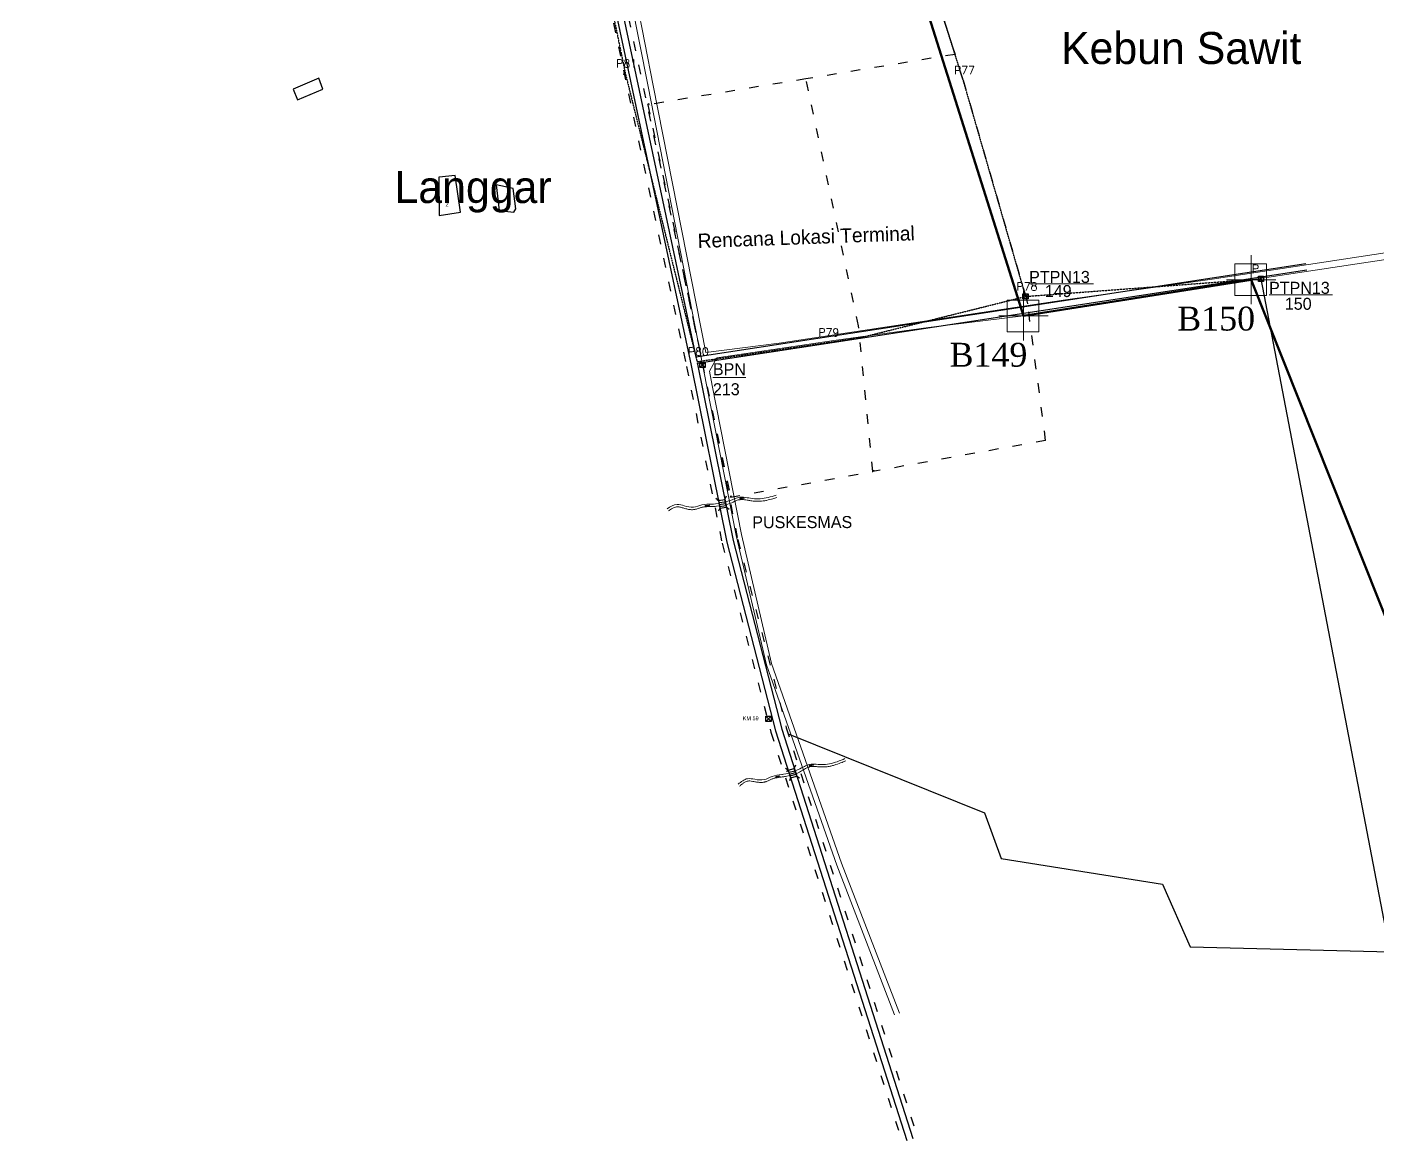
# Model space of a CAD drawing. Header units: inches. Extents: x 110400 to 131000, y 1079400 to 1096600.
# Drawn here: x 117502 to 119190, y 1084395 to 1085787 of the extents above; entities that cross this region are included whole.
import ezdxf
from ezdxf.enums import TextEntityAlignment as Align

# ---------------------------------------------------------------- set-up
doc = ezdxf.new("R2010")
doc.units = ezdxf.units.IN
doc.header["$MEASUREMENT"] = 0
doc.linetypes.add('ACAD_ISO03W100', pattern=[30, 12, -18])
doc.linetypes.add('HIDDEN', pattern=[0.375, 0.25, -0.125])
for name, color, linetype in [('020100', 7, 'Continuous'), ('040100', 20, 'Continuous'), ('040400', 20, 'Continuous'), ('Bahu Jalan', 1, 'ACAD_ISO03W100'), ('Jalan', 1, 'Continuous'), ('Jembatan', 7, 'Continuous'), ('LB_POL', 1, 'HIDDEN'), ('NEW NO PATHOK', 7, 'Continuous'), ('PN_POL', 7, 'Continuous'), ('Sungai', 5, 'Continuous'), ('Terminal', 7, 'ACAD_ISO03W100'), ('TEXT', 7, 'Continuous'), ('tn_nama', 7, 'Continuous'), ('Tugu', 7, 'Continuous'), ('WPTATTRIBS', 7, 'Continuous')]:
    doc.layers.add(name, color=color, linetype=linetype)
doc.styles.add('2.3', font='ARIALN.TTF', dxfattribs={"height": 5})
doc.styles.add('ROMANC', font='romanc.shx')
doc.styles.add('Times New Roman', font='times.ttf')

# ---------------------------------------------------------------- blocks, each defined once
blk = doc.blocks.new('dawwfaa')
at = {"layer": '020100', "color": 5, "lineweight": 60}
blk.add_lwpolyline([(118556.6, 1086029.3), (118746.9, 1085426.6), (119031.3, 1085471.7), (119350.2, 1084671.3)], dxfattribs=at)
at = {"layer": '040100', "color": 5, "lineweight": 13}
for points in [[(117502.2, 1087381.4), (117599.2, 1087175.5), (117679.2, 1087011.2), (117706.5, 1086944.7), (117731, 1086878.2), (117817.3, 1086628.5), (117834.8, 1086589.3), (117848.8, 1086561.3), (118005.9, 1086254.9), (118184.7, 1085947.8), (118252.8, 1085840.2), (118257, 1085819.9), (118278, 1085712.9), (118351.6, 1085338.4), (118388, 1085152.3), (118425.9, 1084990.7), (118513.6, 1084740.8), (118585.8, 1084553.6)], [(117518.2, 1087363.1), (117605.2, 1087178.4), (117685.3, 1087013.9), (117712.7, 1086947.1), (117737.3, 1086880.5), (117823.5, 1086631), (117840.8, 1086592.2), (117854.7, 1086564.3), (118011.7, 1086258.1), (118190.4, 1085951.2), (118259, 1085842.8), (118263.5, 1085821.2), (118284.5, 1085714.2), (118350, 1085380.7)]]:
    blk.add_lwpolyline(points, dxfattribs=at)
blk.add_lwpolyline([(118354.6, 1085357.7), (118358.1, 1085339.7, -0.000163), (118358.1, 1085339.7), (118394.5, 1085153.7), (118432.3, 1084992.5), (118519.8, 1084743.1), (118592, 1084556)], format="xyb", dxfattribs=at)
at = {"layer": '040400', "color": 5, "lineweight": 13}
for points in [[(118982.8, 1085472.6), (120552.5, 1085711.3)], [(119933.2, 1085607.8), (119031.3, 1085471.7), (118746.9, 1085426.6), (118628.2, 1085412.1), (118510, 1085395.7), (118364.1, 1085374), (118354.6, 1085357.7)], [(118350, 1085380.7), (118441.9, 1085392.7), (118799.5, 1085446.5), (118982.8, 1085472.6)]]:
    blk.add_lwpolyline(points, dxfattribs=at)
at = {"layer": 'NEW NO PATHOK', "color": 5, "lineweight": 13}
for points in [[(119000.6, 1085471.7), (119062.1, 1085471.7), (119031.3, 1085471.7), (119031.3, 1085502.4), (119031.3, 1085441), (119031.3, 1085451.9), (119050.6, 1085451.9), (119050.6, 1085491.6), (119011, 1085491.6), (119011, 1085451.9), (119031.3, 1085451.9)], [(118716.2, 1085426.6), (118777.7, 1085426.6), (118746.9, 1085426.6), (118746.9, 1085457.3), (118746.9, 1085395.9), (118746.9, 1085406.8), (118766.2, 1085406.8), (118766.2, 1085446.4), (118726.6, 1085446.4), (118726.6, 1085406.8), (118746.9, 1085406.8)]]:
    blk.add_lwpolyline(points, dxfattribs=at)
at = {"layer": 'NEW NO PATHOK', "color": 5, "lineweight": 13, "style": 'Times New Roman'}
for s, p in [('B150', (118938.9, 1085408.3)), ('B149', (118654.5, 1085363.2))]:
    blk.add_text(s, height=29.74, dxfattribs=at).set_placement(p)
blk = doc.blocks.new('qwqeq3')
at = {"layer": '020100', "color": 1}
for points in [[(117871.7, 1085709.6), (117866.9, 1085723.5), (117834.5, 1085709.6), (117840.3, 1085696.2), (117871.7, 1085709.6)], [(118109.3, 1085585.8), (118088.3, 1085590.4), (118091.8, 1085558.2), (118110.3, 1085556.1), (118112.9, 1085560.2), (118109.3, 1085585.8)], [(118109.3, 1085585.8), (118088.3, 1085590.4), (118091.8, 1085558.2), (118110.3, 1085556.1), (118112.9, 1085560.2), (118109.3, 1085585.8)], [(118109.3, 1085585.8), (118088.3, 1085590.4), (118091.8, 1085558.2), (118110.3, 1085556.1), (118112.9, 1085560.2), (118109.3, 1085585.8)]]:
    blk.add_lwpolyline(points, dxfattribs=at)
at = {"layer": '020100', "color": 1, "linetype": 'Continuous'}
blk.add_lwpolyline([(118016.9, 1085551.9), (118043.6, 1085556), (118037.1, 1085601.9), (118017.2, 1085600), (118016.6, 1085599.8), (118016.9, 1085551.9)], dxfattribs=at)
at = {"layer": 'tn_nama', "linetype": 'Continuous'}
blk.add_text('2 ', height=2.5, rotation=3.3911, dxfattribs=at).set_placement((118029.1, 1085577.2), align=Align.CENTER)
at = {"layer": 'tn_nama', "color": 1, "linetype": 'Continuous', "style": '2.3'}
blk.add_text('2', height=5, dxfattribs=at).set_placement((118026.9, 1085563.3), align=Align.CENTER)
blk = doc.blocks.new('WAYPOINT')
at = {"layer": 'WPTATTRIBS'}
for p, q in [((0, 0), (0.6, 1.5)), ((1.5, 0.9375), (0.3, 0.75)), ((0.6, 1.5), (1.5, 0.9375))]:
    blk.add_line(p, q, dxfattribs=at)
at = {"layer": 'WPTATTRIBS', "flags": 1}
for tag in ['Altitude', 'Type', 'Symbol', 'Color', 'City', 'Country', 'Description', 'Position', 'Depth', 'Proximity', 'DisplayMode', 'Facility', 'Name']:
    blk.add_attdef(tag, (0.3, -0.5), '', height=1, dxfattribs=at)
at = {"layer": 'WPTATTRIBS'}
blk.add_attdef('Visible', (0.3, -0.5), '', height=1, dxfattribs=at)
blk = doc.blocks.new('A$C2F9C7BD5')
at = {"layer": 'Sungai'}
for points in [[(0, 0.2), (1, 0.6)], [(0, 0.2), (1.1, 0)]]:
    blk.add_lwpolyline(points, dxfattribs=at)
blk.add_spline([(5.5, 0.5), (5.3, 0.7), (5.1, 0.4), (4.8, 0.7), (4.5, 0.5), (4.2, 0.3), (4, 0.6), (3.9, 0.3), (3.3, 0.5), (2.5, 0.3), (2.3, 0.1), (1.7, 0.3), (0, 0.2)], degree=3, dxfattribs=at)
blk = doc.blocks.new('A$C24880B23')
for p, q in [((0, 0), (1.77, 1.7)), ((1.77, 0), (0, 1.7))]:
    blk.add_line(p, q)
blk.add_lwpolyline([(0, 1.7), (1.77, 1.7), (1.77, 0), (0, 0)], close=True)
blk = doc.blocks.new('jawjwd')
at = {"color": 3, "linetype": 'ByBlock'}
blk.add_line((118621.7, 1085877.9, -4.7), (118658.4, 1085762.6, -4.7), dxfattribs=at)
at = {"color": 3, "elevation": -4.7}
blk.add_lwpolyline([(118658.4, 1085762.6), (118661.4, 1085753.1)], dxfattribs=at)
at = {"color": 3, "linetype": 'ByBlock', "elevation": -4.7}
blk.add_lwpolyline([(118453, 1084904.8), (118698.2, 1084806.1), (118719.2, 1084748.8), (118920.4, 1084716.7), (118955.3, 1084638.5), (119205, 1084632.4), (119043.7, 1085472.9)], dxfattribs=at)
at = {"color": 3}
blk.add_point((118247.7, 1085728.5, -4.7), dxfattribs=at)
at = {"layer": 'Bahu Jalan', "color": 3, "linetype": 'ACAD_ISO03W100', "elevation": -4.7}
for points in [[(118146.1, 1086016.9), (118215.9, 1085880), (118326.1, 1085363.3), (118370.5, 1085142.7), (118431.4, 1084906.7), (118595.4, 1084394.9)], [(118167.3, 1086019.4), (118234.9, 1085886.7), (118343, 1085380.1)], [(118345.1, 1085370.3), (118345.7, 1085367.4), (118390, 1085147.2), (118450.7, 1084912.2), (118614.5, 1084401.1)]]:
    blk.add_lwpolyline(points, dxfattribs=at)
at = {"layer": 'Jalan', "color": 3, "elevation": -4.7}
for points in [[(118152.5, 1086017.6), (118221.6, 1085882), (118332, 1085364.6), (118376.3, 1085144.1), (118437.2, 1084908.3), (118601.2, 1084396.8)], [(118161, 1086018.6), (118229.2, 1085884.7), (118337.6, 1085375.5)], [(118337.6, 1085375.5), (119099.5, 1085492)], [(118339.5, 1085367.7), (119100.7, 1085484.1)], [(118339.5, 1085367.7), (118339.9, 1085366.2), (118384.1, 1085145.9), (118444.9, 1084910.5), (118608.8, 1084399.2)]]:
    blk.add_lwpolyline(points, dxfattribs=at)
at = {"layer": 'Jembatan', "color": 3, "linetype": 'ACAD_ISO03W100'}
for p, q in [((118365.9, 1085196.2, -4.7), (118362.8, 1085198.7, -4.7)), ((118373.8, 1085197.4, -4.7), (118376.1, 1085201.8, -4.7)), ((118367.8, 1085186.3, -4.7), (118366.1, 1085182.8, -4.7)), ((118366.4, 1085193.4, -4.7), (118374.4, 1085194.5, -4.7)), ((118367.4, 1085188.7, -4.7), (118375.3, 1085189.9, -4.7)), ((118375.8, 1085187.5, -4.7), (118379.1, 1085185, -4.7)), ((118452.9, 1084859.4, -4.7), (118449.6, 1084861.5, -4.7)), ((118460.7, 1084861.4, -4.7), (118462.4, 1084866.1, -4.7)), ((118453.8, 1084856.6, -4.7), (118461.6, 1084858.6, -4.7)), ((118456, 1084849.8, -4.7), (118454.6, 1084846, -4.7)), ((118455.2, 1084852.1, -4.7), (118463, 1084854.1, -4.7)), ((118463.7, 1084851.8, -4.7), (118467.3, 1084849.7, -4.7))]:
    blk.add_line(p, q, dxfattribs=at)
at = {"layer": 'Jembatan', "color": 3}
for p, q in [((118365.9, 1085196.2, -4.7), (118367.8, 1085186.3, -4.7)), ((118366.9, 1085190.9, -4.7), (118374.8, 1085192.2, -4.7)), ((118367.8, 1085186.3, -4.7), (118375.8, 1085187.5, -4.7)), ((118375.8, 1085187.5, -4.7), (118373.8, 1085197.4, -4.7)), ((118463.7, 1084851.8, -4.7), (118460.7, 1084861.4, -4.7)), ((118452.9, 1084859.4, -4.7), (118456, 1084849.8, -4.7)), ((118454.5, 1084854.2, -4.7), (118462.2, 1084856.4, -4.7)), ((118456, 1084849.8, -4.7), (118463.7, 1084851.8, -4.7))]:
    blk.add_line(p, q, dxfattribs=at)
at = {"layer": 'Jembatan', "color": 3, "elevation": -4.7}
for points in [[(118365.9, 1085196.2), (118373.8, 1085197.4)], [(118452.9, 1084859.4), (118460.7, 1084861.4)]]:
    blk.add_lwpolyline(points, dxfattribs=at)
at = {"layer": 'LB_POL', "color": 3}
blk.add_lwpolyline([(117683.9, 1086931.7), (117730.2, 1086824.6), (117761.7, 1086719.6), (117795.4, 1086640.3), (117891.7, 1086459.9), (118002.4, 1086255), (118074.5, 1086137.4), (118151.4, 1086018.3), (118218.3, 1085880.2), (118249.6, 1085729.3), (118339.2, 1085369.4)], dxfattribs=at)
for points, elevation in [([(118749.7, 1085450.9), (118671.7, 1085720.9), (118621.7, 1085877.9), (118566.7, 1086045.9), (118449.7, 1086042.9), (118365.7, 1086045.9), (118320.7, 1086037.9), (118210.7, 1086028.9), (118151.4, 1086018.3)], 7.8), ([(118339.2, 1085369.4), (118542.8, 1085399.3), (118749.7, 1085450.9), (119043.7, 1085472.9)], -4.7)]:
    blk.add_lwpolyline(points, dxfattribs=dict(at, elevation=elevation))
at = {"layer": 'Sungai', "color": 3, "lineweight": 15}
for points, knots in [([(118374.5, 1085194, -4.7), (118383.9, 1085197.1, -4.7), (118392.5, 1085202.2, -4.7), (118405.9, 1085198.2, -4.7), (118421.7, 1085197.7, -4.7), (118431.4, 1085200.6, -4.7), (118438, 1085202.5, -4.7)], [80.854191, 80.854191, 80.854191, 80.854191, 92.524023, 109.786119, 119.702575, 140.002798, 140.002798, 140.002798, 140.002798]), ([(118375.3, 1085190.5, -4.7), (118375.3, 1085190.5, -4.7), (118375.3, 1085190.5, -4.7), (118382.6, 1085193.1, -4.7), (118384.1, 1085193.9, -4.7), (118386.9, 1085195.3, -4.7), (118388.2, 1085195.9, -4.7), (118390.1, 1085196.6, -4.7), (118390.8, 1085196.8, -4.7), (118391.8, 1085197, -4.7), (118392.1, 1085197, -4.7), (118392.8, 1085197.1, -4.7), (118393.1, 1085197.2, -4.7), (118394.2, 1085197.2, -4.7), (118395, 1085197.2, -4.7), (118397.6, 1085197.1, -4.7), (118399.6, 1085196.8, -4.7), (118403.2, 1085196.2, -4.7), (118404.8, 1085195.9, -4.7), (118407.3, 1085195.5, -4.7), (118408.2, 1085195.4, -4.7), (118410.1, 1085195.2, -4.7), (118411.1, 1085195.1, -4.7), (118413.9, 1085195, -4.7), (118415.7, 1085195, -4.7), (118419, 1085195.2, -4.7), (118420.4, 1085195.3, -4.7), (118423.2, 1085195.7, -4.7), (118424.6, 1085195.9, -4.7), (118428.7, 1085196.8, -4.7), (118431.4, 1085197.5, -4.7), (118435.6, 1085198.7, -4.7), (118437.3, 1085199.2, -4.7), (118438.9, 1085199.6, -4.7)], [80.167972, 80.167972, 80.167972, 80.167972, 80.22166, 80.22166, 84.998063, 84.998063, 89.774466, 89.774466, 92.200754, 92.200754, 93.517808, 93.517808, 94.834862, 94.834862, 97.468969, 97.468969, 103.732355, 103.732355, 108.364995, 108.364995, 111.003517, 111.003517, 113.642038, 113.642038, 118.919082, 118.919082, 122.952019, 122.952019, 126.984955, 126.984955, 135.050829, 135.050829, 140.002798, 140.002798, 140.002798, 140.002798]), ([(118301.9, 1085185.6, -4.7), (118306, 1085188.3, -4.7), (118312.7, 1085192.7, -4.7), (118324.1, 1085189, -4.7), (118334.6, 1085186.3, -4.7), (118345.5, 1085191.6, -4.7), (118354.4, 1085191.3, -4.7), (118359.6, 1085191.5, -4.7), (118366.7, 1085192.4, -4.7)], [0, 0, 0, 0, 13.703521, 22.622492, 34.414139, 45.306167, 57.291001, 60.750394, 60.750394, 60.750394, 60.750394]), ([(118303.5, 1085183.1, -4.7), (118303.9, 1085183.4, -4.7), (118304.4, 1085183.7, -4.7), (118305.6, 1085184.5, -4.7), (118306.4, 1085185, -4.7), (118308.4, 1085186.2, -4.7), (118309.5, 1085186.7, -4.7), (118311.6, 1085187.6, -4.7), (118312.6, 1085187.9, -4.7), (118313.9, 1085188.1, -4.7), (118314.2, 1085188.1, -4.7), (118314.8, 1085188.2, -4.7), (118315.2, 1085188.2, -4.7), (118315.9, 1085188.1, -4.7), (118316.3, 1085188.1, -4.7), (118317.9, 1085187.8, -4.7), (118319.2, 1085187.4, -4.7), (118321.3, 1085186.8, -4.7), (118322.1, 1085186.6, -4.7), (118323.5, 1085186.2, -4.7), (118324.3, 1085185.9, -4.7), (118326.6, 1085185.3, -4.7), (118328.2, 1085185, -4.7), (118331.4, 1085184.5, -4.7), (118333.1, 1085184.5, -4.7), (118335.2, 1085184.7, -4.7), (118335.6, 1085184.7, -4.7), (118336.4, 1085184.9, -4.7), (118336.8, 1085184.9, -4.7), (118338, 1085185.2, -4.7), (118338.8, 1085185.4, -4.7), (118340.8, 1085186, -4.7), (118342, 1085186.5, -4.7), (118343.8, 1085187, -4.7), (118344.3, 1085187.2, -4.7), (118345.2, 1085187.5, -4.7), (118345.6, 1085187.5, -4.7), (118346.4, 1085187.8, -4.7), (118347, 1085187.9, -4.7), (118348.1, 1085188, -4.7), (118348.7, 1085188.1, -4.7), (118350.5, 1085188.3, -4.7), (118351.7, 1085188.3, -4.7), (118354.1, 1085188.4, -4.7), (118355.2, 1085188.4, -4.7), (118357, 1085188.4, -4.7), (118357.8, 1085188.5, -4.7), (118359.2, 1085188.5, -4.7), (118360, 1085188.6, -4.7), (118360.9, 1085188.6, -4.7), (118361.1, 1085188.6, -4.7), (118367.3, 1085189.3, -4.7)], [0, 0, 0, 0, 1.426156, 1.426156, 4.278468, 4.278468, 8.344777, 8.344777, 12.411086, 12.411086, 13.60751, 13.60751, 15.108279, 15.108279, 16.609048, 16.609048, 20.933761, 20.933761, 23.124493, 23.124493, 25.315225, 25.315225, 29.696688, 29.696688, 34.078152, 34.078152, 35.155378, 35.155378, 36.232604, 36.232604, 38.387055, 38.387055, 42.201924, 42.201924, 44.020519, 44.020519, 45.212054, 45.212054, 47.146222, 47.146222, 49.08039, 49.08039, 52.948726, 52.948726, 56.272152, 56.272152, 58.408442, 58.408442, 60.544732, 60.544732, 61.178316, 61.178316, 61.178316, 61.178316]), ([(118461.7, 1084858.2, -4.7), (118470.7, 1084862.3, -4.7), (118478.7, 1084868.3, -4.7), (118492.4, 1084865.8, -4.7), (118508.2, 1084867.1, -4.7), (118517.6, 1084871, -4.7), (118523.9, 1084873.7, -4.7)], [80.854191, 80.854191, 80.854191, 80.854191, 92.524023, 109.786119, 119.702575, 140.002798, 140.002798, 140.002798, 140.002798]), ([(118462.9, 1084854.7, -4.7), (118462.9, 1084854.7, -4.7), (118462.9, 1084854.7, -4.7), (118469.9, 1084858.2, -4.7), (118471.2, 1084859.1, -4.7), (118473.9, 1084860.8, -4.7), (118475.1, 1084861.6, -4.7), (118477, 1084862.4, -4.7), (118477.6, 1084862.7, -4.7), (118478.5, 1084863, -4.7), (118478.9, 1084863.1, -4.7), (118479.5, 1084863.3, -4.7), (118479.9, 1084863.4, -4.7), (118481, 1084863.6, -4.7), (118481.7, 1084863.7, -4.7), (118484.3, 1084863.8, -4.7), (118486.3, 1084863.8, -4.7), (118490, 1084863.6, -4.7), (118491.6, 1084863.4, -4.7), (118494.2, 1084863.3, -4.7), (118495.1, 1084863.3, -4.7), (118497, 1084863.3, -4.7), (118497.9, 1084863.3, -4.7), (118500.7, 1084863.5, -4.7), (118502.6, 1084863.7, -4.7), (118505.8, 1084864.3, -4.7), (118507.2, 1084864.6, -4.7), (118509.9, 1084865.3, -4.7), (118511.3, 1084865.7, -4.7), (118515.3, 1084867, -4.7), (118517.9, 1084868, -4.7), (118522, 1084869.6, -4.7), (118523.5, 1084870.3, -4.7), (118525.1, 1084870.9, -4.7)], [80.167972, 80.167972, 80.167972, 80.167972, 80.22166, 80.22166, 84.998063, 84.998063, 89.774466, 89.774466, 92.200754, 92.200754, 93.517808, 93.517808, 94.834862, 94.834862, 97.468969, 97.468969, 103.732355, 103.732355, 108.364995, 108.364995, 111.003517, 111.003517, 113.642038, 113.642038, 118.919082, 118.919082, 122.952019, 122.952019, 126.984955, 126.984955, 135.050829, 135.050829, 140.002798, 140.002798, 140.002798, 140.002798]), ([(118390.5, 1084841.7, -4.7), (118394.2, 1084844.8, -4.7), (118400.5, 1084850, -4.7), (118412.2, 1084847.6, -4.7), (118423, 1084846, -4.7), (118433.2, 1084852.5, -4.7), (118442.1, 1084853.2, -4.7), (118447.2, 1084854, -4.7), (118454.1, 1084855.7, -4.7)], [0, 0, 0, 0, 13.703521, 22.622492, 34.414139, 45.306167, 57.291001, 60.750394, 60.750394, 60.750394, 60.750394]), ([(118392.4, 1084839.4, -4.7), (118392.8, 1084839.7, -4.7), (118393.2, 1084840.1, -4.7), (118394.3, 1084841, -4.7), (118395.1, 1084841.6, -4.7), (118396.9, 1084843, -4.7), (118397.9, 1084843.7, -4.7), (118399.9, 1084844.8, -4.7), (118400.9, 1084845.2, -4.7), (118402.1, 1084845.5, -4.7), (118402.4, 1084845.6, -4.7), (118403, 1084845.7, -4.7), (118403.4, 1084845.7, -4.7), (118404.2, 1084845.8, -4.7), (118404.6, 1084845.8, -4.7), (118406.2, 1084845.7, -4.7), (118407.5, 1084845.5, -4.7), (118409.7, 1084845.1, -4.7), (118410.4, 1084844.9, -4.7), (118412, 1084844.7, -4.7), (118412.7, 1084844.5, -4.7), (118415.1, 1084844.2, -4.7), (118416.7, 1084844, -4.7), (118420, 1084843.9, -4.7), (118421.6, 1084844.1, -4.7), (118423.7, 1084844.5, -4.7), (118424.1, 1084844.6, -4.7), (118424.9, 1084844.8, -4.7), (118425.3, 1084844.9, -4.7), (118426.4, 1084845.3, -4.7), (118427.2, 1084845.6, -4.7), (118429.1, 1084846.5, -4.7), (118430.3, 1084847.1, -4.7), (118432, 1084847.8, -4.7), (118432.5, 1084848, -4.7), (118433.4, 1084848.4, -4.7), (118433.7, 1084848.5, -4.7), (118434.5, 1084848.8, -4.7), (118435.1, 1084849, -4.7), (118436.2, 1084849.3, -4.7), (118436.8, 1084849.4, -4.7), (118438.5, 1084849.8, -4.7), (118439.7, 1084850, -4.7), (118442, 1084850.3, -4.7), (118443.1, 1084850.4, -4.7), (118445, 1084850.7, -4.7), (118445.7, 1084850.8, -4.7), (118447.2, 1084851, -4.7), (118447.9, 1084851.1, -4.7), (118448.8, 1084851.3, -4.7), (118449, 1084851.3, -4.7), (118455.1, 1084852.7, -4.7)], [0, 0, 0, 0, 1.426156, 1.426156, 4.278468, 4.278468, 8.344777, 8.344777, 12.411086, 12.411086, 13.60751, 13.60751, 15.108279, 15.108279, 16.609048, 16.609048, 20.933761, 20.933761, 23.124493, 23.124493, 25.315225, 25.315225, 29.696688, 29.696688, 34.078152, 34.078152, 35.155378, 35.155378, 36.232604, 36.232604, 38.387055, 38.387055, 42.201924, 42.201924, 44.020519, 44.020519, 45.212054, 45.212054, 47.146222, 47.146222, 49.08039, 49.08039, 52.948726, 52.948726, 56.272152, 56.272152, 58.408442, 58.408442, 60.544732, 60.544732, 61.178316, 61.178316, 61.178316, 61.178316])]:
    blk.add_open_spline(points, degree=3, knots=knots, dxfattribs=at)
at = {"layer": 'Terminal', "color": 3}
for p, q in [((118661.4, 1085753.1, -4.7), (118475.2, 1085722.6, -4.7)), ((118671.7, 1085720.9, -4.7), (118749.7, 1085450.9, -4.7)), ((118749.7, 1085450.9, -4.7), (118752.1, 1085441.8, -4.7)), ((118774.6, 1085271, 19.1), (118752.1, 1085441.8, -4.7))]:
    blk.add_line(p, q, dxfattribs=at)
for points, elevation in [([(118671.7, 1085720.9), (118661.4, 1085753.1)], -4.7), ([(118277.9, 1085690.2), (118380.9, 1085200.2), (118558.9, 1085232.2), (118540.9, 1085414.2), (118475.2, 1085722.6), (118277.9, 1085690.2)], -4.7), ([(118774.6, 1085271), (118558.9, 1085232.2)], 19.1)]:
    blk.add_lwpolyline(points, dxfattribs=dict(at, elevation=elevation))
at = {"layer": 'Tugu', "color": 3, "linetype": 'Continuous', "lineweight": 9}
for p, q in [((118754, 1085466.7, -4.7), (118834.5, 1085466.7, -4.7)), ((119053.7, 1085453, -4.7), (119133.1, 1085453, -4.7))]:
    blk.add_line(p, q, dxfattribs=at)
at = {"layer": 'Tugu', "color": 3, "linetype": 'ByBlock'}
for p in [(118345.9, 1085365.2, -1.3), (118428.6, 1084923.4, 27.3)]:
    blk.add_point(p, dxfattribs=at)
at = {"layer": 'Sungai', "color": 3, "lineweight": 15}
for p in [(118392.6, 1085198.3, -4.7), (118349.2, 1085189, -4.7)]:
    blk.add_blockref('A$C2F9C7BD5', p, dxfattribs=at)
at = {"layer": 'Sungai', "color": 3, "lineweight": 15, "rotation": 6.402206146357091}
for p in [(118479.3, 1084864.5, -4.7), (118437.1, 1084850.4, -4.7)]:
    blk.add_blockref('A$C2F9C7BD5', p, dxfattribs=at)
at = {"layer": 'Tugu', "color": 3, "linetype": 'Continuous', "xscale": 3.75, "yscale": 3.75, "zscale": 3.75}
for p in [(119040.3, 1085469.7, -4.7), (118746.3, 1085447.7, -4.7)]:
    blk.add_blockref('A$C24880B23', p, dxfattribs=at)
at = {"layer": 'Tugu', "color": 3, "linetype": 'ByBlock', "xscale": 3.75, "yscale": 3.75, "zscale": 3.75}
for p in [(118342.5, 1085362, -1.3), (118425.3, 1084920.2, 27.3)]:
    blk.add_blockref('A$C24880B23', p, dxfattribs=at)
at = {"layer": 'WPTATTRIBS', "color": 3}
for p, values in [((118277.9, 1085690.2, 8.8), {'Visible': 'TR1'}), ((118558.9, 1085232.2, 28), {'Visible': 'BM6'}), ((118364.9, 1085196.2, 19.3), {'Visible': 'JBT6'}), ((118380.9, 1085200.2, 19.1), {'Visible': 'TR2'}), ((118451.3, 1084857.4, -9), {'Visible': 'JBT7'})]:
    blk.add_blockref('WAYPOINT', p, dxfattribs=at).add_auto_attribs(values)
at = {"color": 3, "linetype": 'Continuous'}
blk.add_text('Rencana Lokasi Terminal', height=17.888, rotation=2.053, dxfattribs=at).set_placement((118340.3, 1085511.3, -24.1))
at = {"layer": 'PN_POL', "color": 3, "style": 'ROMANC'}
for s, p in [('P81', (118238.1, 1085736.8, -4.7)), ('P77', (118660.2, 1085728.4, 3.1)), ('P', (119032.2, 1085480.4, -9.4)), ('P78', (118738.2, 1085458.4, -9.4)), ('P79', (118490.7, 1085400.9, -9.4)), ('P80', (118327.7, 1085376.9, -9.4))]:
    blk.add_text(s, height=10, dxfattribs=at).set_placement(p)
at = {"layer": 'TEXT', "color": 3}
for s, p in [('Kebun Sawit', (118793.8, 1085741.1, -31.7)), ('Langgar', (117961.3, 1085567.5, -31.7))]:
    blk.add_text(s, height=40, dxfattribs=at).set_placement(p)
at = {"layer": 'TEXT', "color": 3, "linetype": 'ByBlock', "lineweight": 9}
blk.add_text('PUSKESMAS', height=15, rotation=0.1075, dxfattribs=at).set_placement((118408.2, 1085161.4, -35.3))
at = {"layer": 'Tugu', "color": 3, "linetype": 'Continuous', "lineweight": 9}
for s, p in [('PTPN13', (118754, 1085467.7, -31.7)), ('PTPN13', (119053.7, 1085454.1, -31.7)), ('149', (118773.6, 1085450.1, -31.7)), ('150', (119073.4, 1085434.2, -31.7))]:
    blk.add_text(s, height=15, dxfattribs=at).set_placement(p)
at = {"layer": 'Tugu', "color": 3, "linetype": 'ByBlock', "lineweight": 5}
blk.add_text('KM 59', height=5, dxfattribs=at).set_placement((118396.2, 1084921.6, 0.2))
at = {"layer": 'Tugu', "color": 3, "linetype": 'ByBlock', "lineweight": 9, "insert": (118359, 1085367.5, 16.7), "char_height": 15, "width": 39.036, "attachment_point": 1}
blk.add_mtext('{\\LBPN\\P}213', dxfattribs=at)

msp = doc.modelspace()

# ---------------------------------------------------------------- block references
for name in ['jawjwd', 'qwqeq3']:
    msp.add_blockref(name, (0, 0))
at = {"layer": 'TEXT'}
msp.add_blockref('dawwfaa', (0, 0), dxfattribs=at)

doc.saveas('drawing.dxf')
